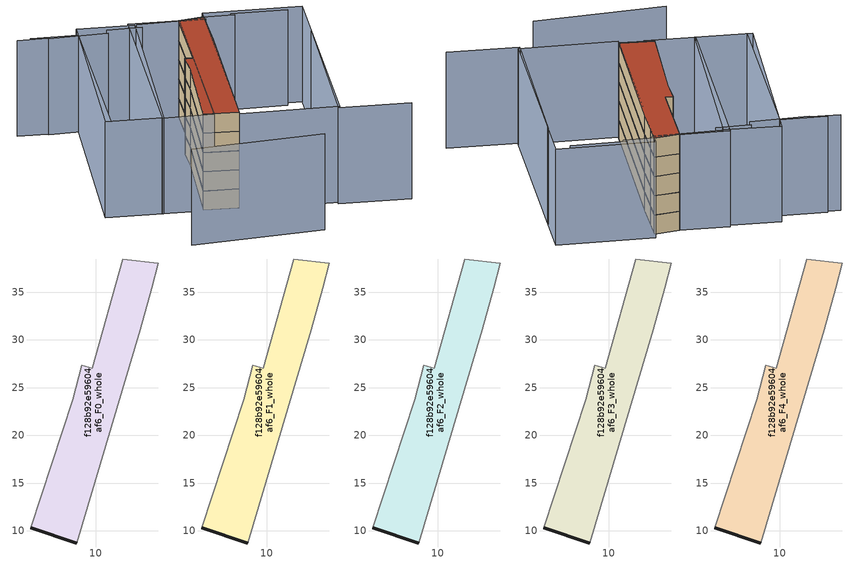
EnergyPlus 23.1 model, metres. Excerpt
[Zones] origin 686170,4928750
f128b92e59604af6_F0_whole
 floor ground (EU_floor_Construction): 7.99,8.74 14.65,31.03 15.83,35.38 16.53,38.02 12.83,38.46 9.59,27.03 8.5,27.34 7.57,23.75 3.17,10.34 z0
 wall outside (EU_wall_Construction): 7.99,8.74 3.17,10.34 z0:3
 wall adiabatic (EU_wall_Construction): 3.17,10.34 7.57,23.75 8.5,27.34 9.59,27.03 12.83,38.46 16.53,38.02 15.83,35.38 14.65,31.03 7.99,8.74 z0:3
f128b92e59604af6_F1_whole
 floor to f128b92e59604af6_F0_whole (EU_floor_Construction): 7.99,8.74 14.65,31.03 15.83,35.38 16.53,38.02 12.83,38.46 9.59,27.03 8.5,27.34 7.57,23.75 3.17,10.34 z3
 wall outside (EU_wall_Construction): 7.99,8.74 3.17,10.34 z3:6
 wall adiabatic (EU_wall_Construction): 3.17,10.34 7.57,23.75 8.5,27.34 9.59,27.03 12.83,38.46 16.53,38.02 15.83,35.38 14.65,31.03 7.99,8.74 z3:6
f128b92e59604af6_F2_whole
 floor to f128b92e59604af6_F1_whole (EU_floor_Construction): 7.99,8.74 14.65,31.03 15.83,35.38 16.53,38.02 12.83,38.46 9.59,27.03 8.5,27.34 7.57,23.75 3.17,10.34 z6
 wall outside (EU_wall_Construction): 7.99,8.74 3.17,10.34 z6:9
 wall adiabatic (EU_wall_Construction): 3.17,10.34 7.57,23.75 8.5,27.34 9.59,27.03 12.83,38.46 16.53,38.02 15.83,35.38 14.65,31.03 7.99,8.74 z6:9
f128b92e59604af6_F3_whole
 floor to f128b92e59604af6_F2_whole (EU_floor_Construction): 7.99,8.74 14.65,31.03 15.83,35.38 16.53,38.02 12.83,38.46 9.59,27.03 8.5,27.34 7.57,23.75 3.17,10.34 z9
 wall outside (EU_wall_Construction): 7.99,8.74 3.17,10.34 z9:12
 wall adiabatic (EU_wall_Construction): 3.17,10.34 7.57,23.75 8.5,27.34 9.59,27.03 12.83,38.46 16.53,38.02 15.83,35.38 14.65,31.03 7.99,8.74 z9:12
f128b92e59604af6_F4_whole
 floor to f128b92e59604af6_F3_whole (EU_floor_Construction): 7.99,8.74 14.65,31.03 15.83,35.38 16.53,38.02 12.83,38.46 9.59,27.03 8.5,27.34 7.57,23.75 3.17,10.34 z12
 wall outside (EU_wall_Construction): 7.99,8.74 3.17,10.34 z12:15
 wall adiabatic (EU_wall_Construction): 3.17,10.34 7.57,23.75 8.5,27.34 9.59,27.03 12.83,38.46 16.53,38.02 15.83,35.38 14.65,31.03 7.99,8.74 z12:15
 roof outside (EU_roof_Construction): 16.53,38.02 15.83,35.38 14.65,31.03 7.99,8.74 3.17,10.34 7.57,23.75 8.5,27.34 9.59,27.03 12.83,38.46 z15
shading: -3.03,1.15 15.84,-2.61 / 31.05,0.93 21.1,3.94 / 21.1,3.94 28.59,28.7 / -8.39,42.26 -1.85,40.38 / -1.85,40.38 -9.37,14.16 / 28.17,34.96 20.41,37.22 / 20.74,36.7 16.2,37.94 / 16.55,37.32 7.02,39.78 / 7.33,38.79 2.46,40.03 / 2.21,39.07 -6.05,41.19 / -6,41.4 -10.24,42.59 / 7.84,8.24 16.81,39.07 / 16.81,39.07 30.44,35.1 / 30.44,35.1 21.47,4.28 / 21.47,4.28 7.84,8.24 / -2.5,11.75 5.9,40.49 / 5.9,40.49 12.92,38.43 / 12.92,38.43 4.52,9.7 / 4.52,9.7 -2.5,11.75 / -10.24,14.23 -1.23,42.3 / -1.23,42.3 6.68,39.76 / 6.68,39.76 -2.33,11.7 / -2.33,11.7 -10.24,14.23 z0:15
[Building]
EU S2 Campaign: North Axis=0; Terrain=City; Solar Distribution=FullExterior
[Site:Location]
Bologna: Latitude=44.5; Longitude=11.25; Time Zone=1; Elevation=37
[SizingPeriod:WeatherFileDays]
AnnualSizingPeriod: Begin Month=1; Begin Day of Month=1; End Month=12; End Day of Month=31; Day of Week for Start Day=Monday; Use Weather File Daylight Saving Period=No; Use Weather File Rain and Snow Indicators=No
[MATERIAL]
EU_InternalMass_Material: Roughness=MediumRough; Thickness=0.1; Conductivity=1; Density=1800; Specific Heat=900; Thermal Absorptance=0.9; Solar Absorptance=0.7; Visible Absorptance=0.7
[MATERIAL:NOMASS] Roughness=MediumRough; Thermal Absorptance=0.9; Solar Absorptance=0.7; Visible Absorptance=0.7
Name | Thermal Resistance
EU_wall_NoMass | 0.905828
EU_roof_NoMass | 0.37593
EU_floor_NoMass | 0.67114
[CONSTRUCTION]
EU_wall_Construction: EU_wall_NoMass
EU_roof_Construction: EU_roof_NoMass
EU_floor_Construction: EU_floor_NoMass
EU_InternalMass_Construction: EU_InternalMass_Material
[ZONE] Type=1; Multiplier=1; Ceiling Height=autocalculate; Floor Area=autocalculate; Part of Total Floor Area=Yes
Name | Volume
f128b92e59604af6_F0_whole | 398.032
f128b92e59604af6_F1_whole; f128b92e59604af6_F2_whole; f128b92e59604af6_F3_whole; f128b92e59604af6_F4_whole | 398.034
[INTERNALMASS] Construction=EU_InternalMass_Construction; Surface Area=132.678
Name | Zone or ZoneList
f128b92e59604af6_F0_whole_EU_InternalMass | f128b92e59604af6_F0_whole
f128b92e59604af6_F1_whole_EU_InternalMass | f128b92e59604af6_F1_whole
f128b92e59604af6_F2_whole_EU_InternalMass | f128b92e59604af6_F2_whole
f128b92e59604af6_F3_whole_EU_InternalMass | f128b92e59604af6_F3_whole
f128b92e59604af6_F4_whole_EU_InternalMass | f128b92e59604af6_F4_whole
[OTHEREQUIPMENT] Fuel Type=Electricity; Design Level Calculation Method=Watts/Area; Power per Zone Floor Area=1; Fraction Latent=0; Fraction Radiant=0; Fraction Lost=0; Carbon Dioxide Generation Rate=0; EndUse Subcategory=EU_Step8_InternalGains
Name | Zone or ZoneList or Space or SpaceList | Schedule
EU_Step8_InternalGain_f128b92e59604af6_F0_whole_f000 | f128b92e59604af6_F0_whole | EU_Step8_GainSchedule_f128b92e59604af6_F0_whole_f000
EU_Step8_InternalGain_f128b92e59604af6_F1_whole_f000 | f128b92e59604af6_F1_whole | EU_Step8_GainSchedule_f128b92e59604af6_F1_whole_f000
EU_Step8_InternalGain_f128b92e59604af6_F2_whole_f000 | f128b92e59604af6_F2_whole | EU_Step8_GainSchedule_f128b92e59604af6_F2_whole_f000
EU_Step8_InternalGain_f128b92e59604af6_F3_whole_f000 | f128b92e59604af6_F3_whole | EU_Step8_GainSchedule_f128b92e59604af6_F3_whole_f000
EU_Step8_InternalGain_f128b92e59604af6_F4_whole_f000 | f128b92e59604af6_F4_whole | EU_Step8_GainSchedule_f128b92e59604af6_F4_whole_f000
[ZONEVENTILATION:DESIGNFLOWRATE] Schedule=EU_AlwaysOn; Design Flow Rate Calculation Method=AirChanges/Hour; Air Changes per Hour=0.73129; Ventilation Type=Natural; Fan Pressure Rise=0; Fan Total Efficiency=1; Constant Term Coefficient=1; Temperature Term Coefficient=0; Velocity Term Coefficient=0; Velocity Squared Term Coefficient=0; Minimum Indoor Temperature=-100; Maximum Indoor Temperature=100; Delta Temperature=-100; Minimum Outdoor Temperature=-100; Maximum Outdoor Temperature=100; Maximum Wind Speed=40
Name | Zone or ZoneList or Space or SpaceList
EU_ConstantAir_f128b92e59604af6_F0_whole | f128b92e59604af6_F0_whole
EU_ConstantAir_f128b92e59604af6_F1_whole | f128b92e59604af6_F1_whole
EU_ConstantAir_f128b92e59604af6_F2_whole | f128b92e59604af6_F2_whole
EU_ConstantAir_f128b92e59604af6_F3_whole | f128b92e59604af6_F3_whole
EU_ConstantAir_f128b92e59604af6_F4_whole | f128b92e59604af6_F4_whole
[HVACTEMPLATE:THERMOSTAT] Constant Heating Setpoint=20; Constant Cooling Setpoint=50
EU_HeatOnly_f128b92e59604af6_F0_whole; EU_HeatOnly_f128b92e59604af6_F1_whole; EU_HeatOnly_f128b92e59604af6_F2_whole; EU_HeatOnly_f128b92e59604af6_F3_whole; EU_HeatOnly_f128b92e59604af6_F4_whole
[HVACTEMPLATE:ZONE:IDEALLOADSAIRSYSTEM] System Availability Schedule=EU_AlwaysOn; Maximum Heating Supply Air Temperature=50; Minimum Cooling Supply Air Temperature=13; Maximum Heating Supply Air Humidity Ratio=0.0156; Minimum Cooling Supply Air Humidity Ratio=0.0077; Heating Limit=NoLimit; Cooling Limit=NoLimit; Heating Availability Schedule=EU_AlwaysOn; Cooling Availability Schedule=EU_CoolingOff; Dehumidification Control Type=ConstantSensibleHeatRatio; Cooling Sensible Heat Ratio=0.7; Dehumidification Setpoint=60; Humidification Control Type=None; Humidification Setpoint=30; Outdoor Air Method=None; Outdoor Air Flow Rate per Person=0.00944; Outdoor Air Flow Rate per Zone Floor Area=0; Outdoor Air Flow Rate per Zone=0; Demand Controlled Ventilation Type=None; Outdoor Air Economizer Type=NoEconomizer; Heat Recovery Type=None; Sensible Heat Recovery Effectiveness=0.7; Latent Heat Recovery Effectiveness=0.65
Name | Template Thermostat
f128b92e59604af6_F0_whole | EU_HeatOnly_f128b92e59604af6_F0_whole
f128b92e59604af6_F1_whole | EU_HeatOnly_f128b92e59604af6_F1_whole
f128b92e59604af6_F2_whole | EU_HeatOnly_f128b92e59604af6_F2_whole
f128b92e59604af6_F3_whole | EU_HeatOnly_f128b92e59604af6_F3_whole
f128b92e59604af6_F4_whole | EU_HeatOnly_f128b92e59604af6_F4_whole
[SIZING:ZONE] Zone Cooling Design Supply Air Temperature Input Method=SupplyAirTemperature; Zone Cooling Design Supply Air Temperature=13; Zone Heating Design Supply Air Temperature Input Method=SupplyAirTemperature; Zone Heating Design Supply Air Temperature=50; Zone Cooling Design Supply Air Humidity Ratio=0.008; Zone Heating Design Supply Air Humidity Ratio=0.008; Cooling Design Air Flow Method=DesignDay; Cooling Design Air Flow Rate=0; Cooling Minimum Air Flow per Zone Floor Area=0.000762; Cooling Minimum Air Flow=0; Cooling Minimum Air Flow Fraction=0.2; Heating Design Air Flow Method=DesignDay; Heating Design Air Flow Rate=0; Heating Maximum Air Flow per Zone Floor Area=0.002032; Heating Maximum Air Flow=0.141576; Heating Maximum Air Flow Fraction=0.3; Account for Dedicated Outdoor Air System=No; Dedicated Outdoor Air System Control Strategy=NeutralSupplyAir; Dedicated Outdoor Air Low Setpoint Temperature for Design=autosize; Dedicated Outdoor Air High Setpoint Temperature for Design=autosize; Zone Load Sizing Method=Sensible Load Only No Latent Load; Zone Latent Cooling Design Supply Air Humidity Ratio Input Method=HumidityRatioDifference; Zone Cooling Design Supply Air Humidity Ratio Difference=0.005; Zone Latent Heating Design Supply Air Humidity Ratio Input Method=HumidityRatioDifference; Zone Humidification Design Supply Air Humidity Ratio Difference=0.005
f128b92e59604af6_F0_whole; f128b92e59604af6_F1_whole; f128b92e59604af6_F2_whole; f128b92e59604af6_F3_whole; f128b92e59604af6_F4_whole
[SCHEDULE:CONSTANT]
Name | Hourly Value
EU_AlwaysOn | 1
EU_CoolingOff | 0
[SCHEDULE:FILE] Column Number=1; Rows to Skip at Top=0; Number of Hours of Data=8760; Column Separator=Comma; Interpolate to Timestep=No; Minutes per Item=60; Adjust Schedule for Daylight Savings=Yes
Name | File
EU_Step8_GainSchedule_f128b92e59604af6_F0_whole_f000 | ../../schedules/f128b92e59604af6/f128b92e59604af6_F0_whole_f000_gain.csv
EU_Step8_GainSchedule_f128b92e59604af6_F1_whole_f000 | ../../schedules/f128b92e59604af6/f128b92e59604af6_F1_whole_f000_gain.csv
EU_Step8_GainSchedule_f128b92e59604af6_F2_whole_f000 | ../../schedules/f128b92e59604af6/f128b92e59604af6_F2_whole_f000_gain.csv
EU_Step8_GainSchedule_f128b92e59604af6_F3_whole_f000 | ../../schedules/f128b92e59604af6/f128b92e59604af6_F3_whole_f000_gain.csv
EU_Step8_GainSchedule_f128b92e59604af6_F4_whole_f000 | ../../schedules/f128b92e59604af6/f128b92e59604af6_F4_whole_f000_gain.csv
